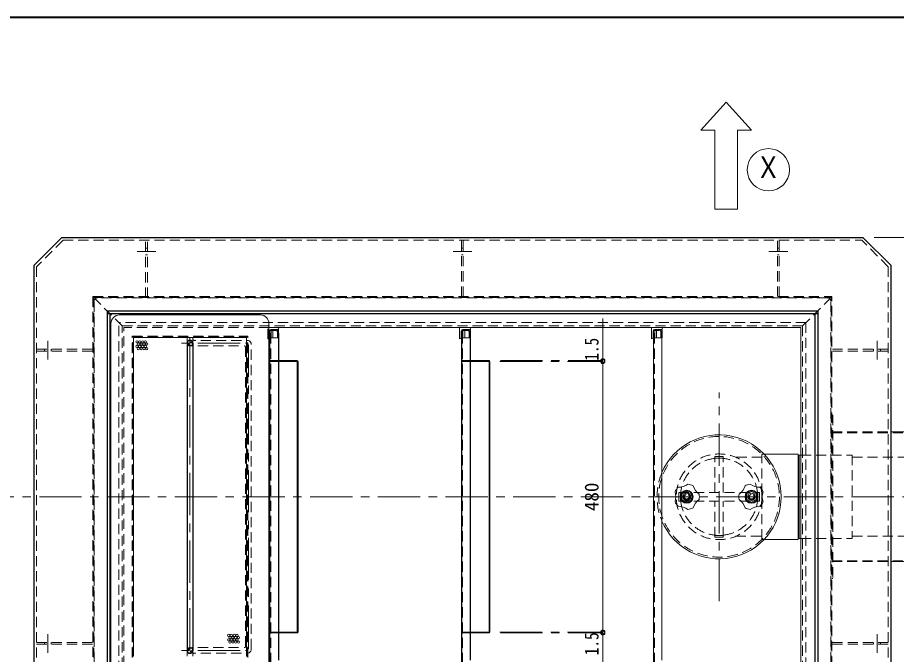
# Model space of a CAD drawing. Units: millimetres at full size, sheet at 1:15; details may follow other scales. Extents: x -3358 to 2717, y -2083 to 2132.
# Drawn here: x -2434 to -877, y 1002 to 2132 of the extents above; entities that cross this region are included whole.
import ezdxf
from ezdxf.enums import TextEntityAlignment as Align

# ---------------------------------------------------------------- set-up
doc = ezdxf.new("R2010")
doc.units = ezdxf.units.MM
doc.header["$LTSCALE"] = 15
doc.header["$PDMODE"] = 32
doc.header["$PDSIZE"] = 7.5
doc.linetypes.add('CHAIN1', pattern=[8, 5, -1, 1, -1])
doc.linetypes.add('DASHED1', pattern=[1.8, 1.2, -0.6])
doc.layers.add('0-0_ﾚｲﾔ1', color=4, linetype='Continuous', lineweight=9)
doc.styles.add('ＭＳ ゴシック', font='')
doc.styles.get('ＭＳ ゴシック').set_extended_font_data('MS Gothic')

msp = doc.modelspace()

# ---------------------------------------------------------------- linework, layer by layer
at = {"layer": '0-0_ﾚｲﾔ1', "color": 1, "lineweight": 40}
msp.add_line((2716.62, 2132.05), (-3358.38, 2132.05), dxfattribs=at)
at = {"layer": '0-0_ﾚｲﾔ1'}
for p, q in [((-1198.38, 1932.05), (-1223.38, 1932.05)), ((-1198.38, 1932.05), (-1198.38, 1792.05)), ((-1133.38, 1932.05), (-1158.38, 1932.05)), ((-1984.88, 1577.05), (-1984.88, 1579.05)), ((-1644.88, 1577.05), (-1644.88, 1579.05)), ((-1304.88, 1577.05), (-1304.88, 1579.05)), ((-1938.63, 1523.55), (-1972.13, 1523.55)), ((-1939.38, 1522.05), (-1972.13, 1522.05)), ((-1938.63, 1521.3), (-1938.63, 1042.8)), ((-1937.13, 1522.05), (-1937.13, 1042.05)), ((-1598.63, 1523.55), (-1632.13, 1523.55)), ((-1599.38, 1522.05), (-1632.13, 1522.05)), ((-1598.63, 1521.3), (-1598.63, 1042.8)), ((-1597.13, 1522.05), (-1597.13, 1042.05)), ((-885.88, 1397.05), (-390.88, 1397.05)), ((-1050.88, 1357.55), (-1110.88, 1357.55)), ((-1050.88, 1357.55), (-1050.88, 1206.55)), ((-1050.88, 1352.15), (-1048.88, 1352.15)), ((-1050.88, 1206.55), (-1110.88, 1206.55)), ((-1050.88, 1211.95), (-1048.88, 1211.95)), ((-1048.88, 1208.05), (-1045.88, 1208.05)), ((-885.88, 1167.05), (-390.88, 1167.05)), ((-1939.38, 1042.05), (-1972.13, 1042.05)), ((-1938.63, 1040.55), (-1972.13, 1040.55)), ((-1599.38, 1042.05), (-1632.13, 1042.05)), ((-1598.63, 1040.55), (-1632.13, 1040.55)), ((-1397.13, 1042.05), (-1397.13, 965.55))]:
    msp.add_line(p, q, dxfattribs=at)
at = {"layer": '0-0_ﾚｲﾔ1', "color": 5, "lineweight": 25}
for p, q in [((-2355.88, 1742.05), (-2405.88, 1692.05)), ((-2355.88, 1742.05), (-935.88, 1742.05)), ((-885.88, 1692.05), (-935.88, 1742.05)), ((-2405.88, 1692.05), (-2405.88, 872.05)), ((-885.88, 872.05), (-885.88, 1692.05)), ((-2275.88, 1612.05), (-1015.88, 1612.05)), ((-2275.88, 1612.05), (-2275.88, 952.05)), ((-2275.88, 1607.05), (-1015.88, 1607.05)), ((-2270.88, 1607.05), (-2270.88, 957.05)), ((-1020.88, 1607.05), (-1020.88, 957.05)), ((-1015.88, 1612.05), (-1015.88, 952.05)), ((-1977.13, 1577.05), (-1987.13, 1577.05)), ((-1637.13, 1577.05), (-1647.13, 1577.05)), ((-1972.13, 1572.05), (-1972.13, 992.05)), ((-1632.13, 1572.05), (-1632.13, 992.05)), ((-2133.88, 1554.55), (-2133.88, 1009.55)), ((-2123.88, 1554.55), (-2123.88, 1009.55))]:
    msp.add_line(p, q, dxfattribs=at)
at = {"layer": '0-0_ﾚｲﾔ1', "linetype": 'DASHED1'}
for p, q in [((-2353.81, 1737.05), (-2400.88, 1689.97)), ((-2353.81, 1737.05), (-937.95, 1737.05)), ((-2207.48, 1635.45), (-2207.48, 1737.05)), ((-2204.28, 1635.45), (-2204.28, 1737.05)), ((-1647.48, 1637.05), (-1647.48, 1737.05)), ((-1644.28, 1637.05), (-1644.28, 1737.05)), ((-1087.48, 1637.05), (-1087.48, 1737.05)), ((-1084.28, 1637.05), (-1084.28, 1737.05)), ((-890.88, 1689.97), (-937.95, 1737.05)), ((-2207.48, 1723.05), (-2204.28, 1723.05)), ((-1647.48, 1723.05), (-1644.28, 1723.05)), ((-1087.48, 1723.05), (-1084.28, 1723.05)), ((-2207.48, 1711.05), (-2204.28, 1711.05)), ((-1647.48, 1711.05), (-1644.28, 1711.05)), ((-1087.48, 1711.05), (-1084.28, 1711.05)), ((-2400.88, 1689.97), (-2400.88, 874.12)), ((-890.88, 1689.97), (-890.88, 874.12)), ((-2300.88, 1637.05), (-990.88, 1637.05)), ((-2300.88, 1637.05), (-2300.88, 927.05)), ((-990.88, 927.05), (-990.88, 1637.05)), ((-2299.28, 1635.45), (-992.48, 1635.45)), ((-2299.28, 1635.45), (-2299.28, 928.65)), ((-2298.88, 935.05), (-2298.88, 1629.05)), ((-2248.88, 1585.05), (-2297.13, 1633.29)), ((-998.88, 1635.05), (-2292.88, 1635.05)), ((-1042.88, 1585.05), (-994.64, 1633.29)), ((-992.88, 935.05), (-992.88, 1629.05)), ((-992.48, 928.65), (-992.48, 1635.45)), ((-1036.88, 1591.05), (-2254.88, 1591.05)), ((-2254.88, 973.05), (-2254.88, 1591.05)), ((-1036.88, 1591.05), (-1036.88, 973.05)), ((-1042.88, 1585.05), (-2248.88, 1585.05)), ((-1988.88, 1582.05), (-2245.88, 1582.05)), ((-2245.88, 982.05), (-2245.88, 1582.05)), ((-1990.88, 1562.05), (-1990.88, 1582.05)), ((-1984.88, 1564.05), (-1984.88, 1577.05)), ((-1981.88, 1564.05), (-1981.88, 1579.05)), ((-1973.88, 1575.85), (-1973.88, 1564.05)), ((-1644.88, 1564.05), (-1644.88, 1577.05)), ((-1641.88, 1564.05), (-1641.88, 1579.05)), ((-1633.88, 1575.85), (-1633.88, 1564.05)), ((-1305.63, 987.05), (-1305.63, 1577.05)), ((-1304.88, 1564.05), (-1304.88, 1577.05)), ((-1301.88, 1564.05), (-1301.88, 1579.05)), ((-1293.88, 1575.85), (-1293.88, 1564.05)), ((-1042.88, 1585.05), (-1042.88, 979.05)), ((-2231.38, 1567.05), (-2026.38, 1567.05)), ((-2231.38, 997.05), (-2231.38, 1567.05)), ((-2230.38, 1566.05), (-2027.38, 1566.05)), ((-2230.38, 998.05), (-2230.38, 1566.05)), ((-2037.65, 1559.55), (-2121.38, 1559.55)), ((-2027.38, 998.05), (-2027.38, 1566.05)), ((-2026.38, 997.05), (-2026.38, 1567.05)), ((-1972.13, 1564.05), (-1984.88, 1564.05)), ((-1632.13, 1564.05), (-1644.88, 1564.05)), ((-1292.13, 1564.05), (-1304.88, 1564.05)), ((-2400.88, 1543.65), (-2300.88, 1543.65)), ((-2386.88, 1540.45), (-2386.88, 1543.65)), ((-2374.88, 1540.45), (-2374.88, 1543.65)), ((-2042.65, 1549.55), (-2123.88, 1549.55)), ((-2030.15, 1017.05), (-2030.15, 1547.05)), ((-2020.15, 1012.05), (-2020.15, 1552.05)), ((-890.88, 1543.65), (-990.88, 1543.65)), ((-916.88, 1540.45), (-916.88, 1543.65)), ((-904.88, 1540.45), (-904.88, 1543.65)), ((-2400.88, 1540.45), (-2300.88, 1540.45)), ((-890.88, 1540.45), (-990.88, 1540.45)), ((-1985.63, 1522.05), (-1972.13, 1522.05)), ((-1984.88, 1523.55), (-1972.13, 1523.55)), ((-1645.63, 1522.05), (-1632.13, 1522.05)), ((-1644.88, 1523.55), (-1632.13, 1523.55)), ((-990.88, 1427.05), (-989.28, 1427.05)), ((-989.28, 1427.05), (-989.28, 1137.05)), ((-990.88, 1397.05), (-885.88, 1397.05)), ((-990.88, 1395.45), (-392.48, 1395.45)), ((-1110.88, 1357.55), (-1114.88, 1357.55)), ((-1045.88, 1356.05), (-954.88, 1356.05)), ((-992.48, 1361.05), (-990.88, 1361.05)), ((-954.88, 1356.05), (-954.88, 1208.05)), ((-1198.38, 1289.55), (-1198.38, 1353.55)), ((-1183.38, 1353.55), (-1198.38, 1353.55)), ((-1183.38, 1350.55), (-1198.38, 1350.55)), ((-1183.38, 1289.55), (-1183.38, 1353.55)), ((-1114.88, 1352.15), (-1161.52, 1352.15)), ((-954.88, 1352.15), (-287.88, 1352.15)), ((-1262.38, 1274.55), (-1262.38, 1289.55)), ((-1262.38, 1289.55), (-1119.38, 1289.55)), ((-1259.38, 1274.55), (-1259.38, 1289.55)), ((-1248.38, 1291.57), (-1256.63, 1286.81)), ((-1256.63, 1286.81), (-1256.63, 1277.28)), ((-1240.13, 1286.81), (-1248.38, 1291.57)), ((-1141.63, 1286.81), (-1133.38, 1291.57)), ((-1133.38, 1291.57), (-1125.13, 1286.81)), ((-1125.13, 1286.81), (-1125.13, 1277.28)), ((-1122.38, 1274.55), (-1122.38, 1289.55)), ((-1119.38, 1274.55), (-1119.38, 1289.55)), ((-1262.38, 1274.55), (-1119.38, 1274.55)), ((-1248.38, 1272.52), (-1256.63, 1277.28)), ((-1198.38, 1210.55), (-1198.38, 1274.55)), ((-1183.38, 1210.55), (-1183.38, 1274.55)), ((-1133.38, 1272.52), (-1125.13, 1277.28)), ((-1183.38, 1213.55), (-1198.38, 1213.55)), ((-1183.38, 1210.55), (-1198.38, 1210.55)), ((-1161.52, 1211.95), (-1114.88, 1211.95)), ((-1045.88, 1208.05), (-954.88, 1208.05)), ((-992.48, 1203.05), (-990.88, 1203.05)), ((-954.88, 1211.95), (-287.88, 1211.95)), ((-990.88, 1168.65), (-392.48, 1168.65)), ((-990.88, 1167.05), (-885.88, 1167.05)), ((-990.88, 1137.05), (-989.28, 1137.05)), ((-1985.63, 1042.05), (-1972.13, 1042.05)), ((-1984.88, 1040.55), (-1972.13, 1040.55)), ((-1645.63, 1042.05), (-1632.13, 1042.05)), ((-1644.88, 1040.55), (-1632.13, 1040.55)), ((-2400.88, 1023.65), (-2300.88, 1023.65)), ((-2400.88, 1020.45), (-2300.88, 1020.45)), ((-2386.88, 1023.65), (-2386.88, 1020.45)), ((-2374.88, 1023.65), (-2374.88, 1020.45)), ((-2042.65, 1014.55), (-2123.88, 1014.55)), ((-890.88, 1023.65), (-990.88, 1023.65)), ((-890.88, 1020.45), (-990.88, 1020.45)), ((-916.88, 1023.65), (-916.88, 1020.45)), ((-904.88, 1023.65), (-904.88, 1020.45)), ((-2037.65, 1004.55), (-2121.38, 1004.55))]:
    msp.add_line(p, q, dxfattribs=at)
at = {"layer": '0-0_ﾚｲﾔ1', "linetype": 'CHAIN1'}
for p, q in [((-915.88, 1742.05), (339.12, 1742.05)), ((-2189.28, 1717.05), (-2222.48, 1717.05)), ((-1629.28, 1717.05), (-1662.48, 1717.05)), ((-1069.28, 1717.05), (-1102.48, 1717.05)), ((-2380.88, 1558.65), (-2380.88, 1525.45)), ((-2128.88, 1564.55), (-2128.88, 999.55)), ((-910.88, 1558.65), (-910.88, 1525.45)), ((-2040.15, 1554.55), (-2143.88, 1554.55)), ((-2025.15, 1014.55), (-2025.15, 1549.55)), ((-1579.38, 1522.05), (-1397.13, 1522.05)), ((-1578.63, 1523.55), (-1397.13, 1523.55)), ((-1190.88, 1097.05), (-1190.88, 1467.05)), ((-2755.88, 1282.05), (109.12, 1282.05)), ((-2380.88, 1005.45), (-2380.88, 1038.65)), ((-1579.38, 1042.05), (-1397.13, 1042.05)), ((-1578.63, 1040.55), (-1397.13, 1040.55)), ((-910.88, 1005.45), (-910.88, 1038.65)), ((-2040.15, 1009.55), (-2143.88, 1009.55))]:
    msp.add_line(p, q, dxfattribs=at)
at = {"layer": '0-0_ﾚｲﾔ1', "color": 7, "lineweight": 18}
for p, q in [((-2268.88, 974.55), (-2268.88, 1589.55)), ((-2003.88, 1604.55), (-2253.88, 1604.55)), ((-1988.88, 974.55), (-1988.88, 1589.55)), ((-1045.88, 1582.05), (-1988.88, 1582.05)), ((-1987.88, 1576.05), (-1987.88, 1565.05)), ((-1984.88, 1579.05), (-1971.76, 1579.05)), ((-1973.88, 1579.05), (-1973.88, 1575.85)), ((-1971.76, 1579.05), (-1971.76, 1564.05)), ((-1650.88, 1562.05), (-1650.88, 1582.05)), ((-1647.88, 1576.05), (-1647.88, 1565.05)), ((-1644.88, 1579.05), (-1631.76, 1579.05)), ((-1633.88, 1579.05), (-1633.88, 1575.85)), ((-1631.76, 1579.05), (-1631.76, 1564.05)), ((-1310.88, 1562.05), (-1310.88, 1582.05)), ((-1307.88, 1576.05), (-1307.88, 1565.05)), ((-1297.13, 1577.05), (-1307.13, 1577.05)), ((-1304.88, 1579.05), (-1291.76, 1579.05)), ((-1293.88, 1579.05), (-1293.88, 1575.85)), ((-1291.76, 1579.05), (-1291.76, 1564.05)), ((-1045.88, 1582.05), (-1045.88, 982.05)), ((-2228.88, 1564.55), (-2028.88, 1564.55)), ((-2228.88, 999.55), (-2228.88, 1564.55)), ((-2133.88, 1554.55), (-2133.88, 1564.55)), ((-2123.88, 1554.55), (-2123.88, 1564.55)), ((-2028.88, 999.55), (-2028.88, 1564.55)), ((-1972.13, 1564.05), (-1971.76, 1564.05)), ((-1632.13, 1564.05), (-1631.76, 1564.05)), ((-1292.13, 992.05), (-1292.13, 1572.05)), ((-1292.13, 1564.05), (-1291.76, 1564.05)), ((-2133.88, 1009.55), (-2133.88, 999.55)), ((-2123.88, 1009.55), (-2123.88, 999.55))]:
    msp.add_line(p, q, dxfattribs=at)
at = {"layer": '0-0_ﾚｲﾔ1', "color": 7, "linetype": 'DASHED1', "lineweight": 18}
for p, q in [((-1985.63, 987.05), (-1985.63, 1577.05)), ((-1645.63, 987.05), (-1645.63, 1577.05))]:
    msp.add_line(p, q, dxfattribs=at)
at = {"layer": '0-0_ﾚｲﾔ1'}
for points in [[(-1133.38, 1932.05), (-1178.38, 1982.05), (-1223.38, 1932.05)], [(-1198.38, 1792.05), (-1158.38, 1792.05), (-1158.38, 1932.05)], [(-1397.13, 1042.05), (-1397.13, 1522.05), (-1397.13, 1598.55)], [(-1048.88, 1208.05), (-1048.88, 1356.05), (-1045.88, 1356.05)]]:
    msp.add_lwpolyline(points, dxfattribs=at)
at = {"layer": '0-0_ﾚｲﾔ1', "linetype": 'DASHED1'}
for points in [[(-1042.88, 979.05), (-2248.88, 979.05), (-2248.88, 1585.05)], [(-1110.88, 1206.55), (-1114.88, 1206.55), (-1114.88, 1357.55)], [(-1240.13, 1286.81), (-1240.13, 1277.28), (-1248.38, 1272.52)], [(-1141.63, 1286.81), (-1141.63, 1277.28), (-1133.38, 1272.52)]]:
    msp.add_lwpolyline(points, dxfattribs=at)
at = {"layer": '0-0_ﾚｲﾔ1', "color": 5, "lineweight": 25}
for points in [[(-1977.13, 987.05), (-1987.13, 987.05), (-1987.13, 1577.05)], [(-1637.13, 987.05), (-1647.13, 987.05), (-1647.13, 1577.05)]]:
    msp.add_lwpolyline(points, dxfattribs=at)
at = {"layer": '0-0_ﾚｲﾔ1', "color": 7, "lineweight": 18}
msp.add_lwpolyline([(-1297.13, 987.05), (-1307.13, 987.05), (-1307.13, 1577.05)], dxfattribs=at)
for centre, radius in [((-1103.38, 1862.05), 37.5), ((-1248.38, 1282.05), 11.5), ((-1133.38, 1282.05), 11.5), ((-1248.38, 1282.05), 10.5), ((-1248.38, 1282.05), 6.5), ((-1133.38, 1282.05), 10.5), ((-1133.38, 1282.05), 6.5)]:
    msp.add_circle(centre, radius, dxfattribs=at)
at = {"layer": '0-0_ﾚｲﾔ1'}
for centre in [(-2222.88, 1556.86), (-2217.88, 1556.86), (-2212.88, 1556.86), (-2207.88, 1556.86), (-2222.88, 1548.86), (-2220.38, 1552.86), (-2220.38, 1544.86), (-2217.88, 1548.86), (-2215.38, 1552.86), (-2215.38, 1544.86), (-2212.88, 1548.86), (-2210.38, 1552.86), (-2210.38, 1544.86), (-2207.88, 1548.86), (-2205.38, 1552.86), (-2205.38, 1544.86), (-2060.36, 1036.34), (-2060.36, 1028.34), (-2057.86, 1032.34), (-2055.36, 1036.34), (-2055.36, 1028.34), (-2052.86, 1032.34), (-2050.36, 1036.34), (-2050.36, 1028.34), (-2047.86, 1032.34), (-2045.36, 1036.34), (-2045.36, 1028.34), (-2042.86, 1032.34), (-2057.86, 1024.34), (-2052.86, 1024.34), (-2047.86, 1024.34), (-2042.86, 1024.34)]:
    msp.add_circle(centre, 2, dxfattribs=at)
at = {"layer": '0-0_ﾚｲﾔ1', "linetype": 'DASHED1'}
for centre, radius in [((-1190.88, 1282.05), 107), ((-1190.88, 1282.05), 76), ((-1190.88, 1282.05), 68.5), ((-1248.38, 1282.05), 5), ((-1248.38, 1282.05), 4), ((-1133.38, 1282.05), 5), ((-1133.38, 1282.05), 4)]:
    msp.add_circle(centre, radius, dxfattribs=at)
for centre, radius, start, end in [((-2292.88, 1629.05), 6, 90, 180), ((-998.88, 1629.05), 6, 0, 90), ((-2123.88, 1559.55), 10, 180, 270), ((-2121.38, 1562.05), 2.5, 180, 270), ((-2027.65, 1552.05), 7.5, 0, 90), ((-1990.88, 1565.05), 3, 270, 311.81032), ((-2032.65, 1547.05), 2.5, 0, 90), ((-1985.63, 1523.55), 1.5, 180, 270), ((-1984.88, 1524.3), 0.75, 180, 270), ((-1645.63, 1523.55), 1.5, 180, 270), ((-1644.88, 1524.3), 0.75, 180, 270), ((-1190.88, 1282.05), 110, 156.99262, 203.00738), ((-1985.63, 1040.55), 1.5, 90, 180), ((-1984.88, 1039.8), 0.75, 90, 180), ((-1645.63, 1040.55), 1.5, 90, 180), ((-1644.88, 1039.8), 0.75, 90, 180), ((-2123.88, 1004.55), 10, 90, 180), ((-2032.65, 1017.05), 2.5, 270, 0), ((-2121.38, 1002.05), 2.5, 90, 180), ((-2027.65, 1012.05), 7.5, 270, 0)]:
    msp.add_arc(centre, radius, start, end, dxfattribs=at)
at = {"layer": '0-0_ﾚｲﾔ1', "color": 7, "lineweight": 18}
for centre, radius, start, end in [((-2253.88, 1589.55), 15, 90, 180), ((-2003.88, 1589.55), 15, 0, 90), ((-1984.88, 1576.05), 3, 90, 180), ((-1973.88, 1582.05), 3, 270, 0), ((-1644.88, 1576.05), 3, 90, 180), ((-1633.88, 1582.05), 3, 270, 0), ((-1304.88, 1576.05), 3, 90, 180), ((-1297.13, 1572.05), 5, 0, 90), ((-1293.88, 1582.05), 3, 270, 0), ((-1990.88, 1565.05), 3, 311.81032, 0), ((-1650.88, 1565.05), 3, 270, 0), ((-1310.88, 1565.05), 3, 270, 0), ((-1190.88, 1282.05), 110, 203.00738, 156.99262), ((-1248.38, 1282.05), 22.5, 131.57818, 156.42182), ((-1262.87, 1326.62), 27.75, 269.07536, 306.92464), ((-1248.38, 1282.05), 22.5, 59.57818, 84.42182), ((-1210.46, 1309.6), 27.75, 197.07536, 234.92464), ((-1171.3, 1309.6), 27.75, 305.07536, 342.92464), ((-1133.38, 1282.05), 22.5, 95.57818, 120.42182), ((-1118.9, 1326.62), 27.75, 233.07536, 270.92464), ((-1133.38, 1282.05), 22.5, 23.57818, 48.42182), ((-1295.25, 1282.05), 27.75, 341.07536, 18.92464), ((-1248.38, 1282.05), 22.5, 347.57818, 12.42182), ((-1133.38, 1282.05), 22.5, 167.57818, 192.42182), ((-1086.51, 1282.05), 27.75, 161.07536, 198.92464), ((-1248.38, 1282.05), 22.5, 203.57818, 228.42182), ((-1262.87, 1237.47), 27.75, 53.07536, 90.92464), ((-1248.38, 1282.05), 22.5, 275.57818, 300.42182), ((-1210.46, 1254.5), 27.75, 125.07536, 162.92464), ((-1171.3, 1254.5), 27.75, 17.07536, 54.92464), ((-1133.38, 1282.05), 22.5, 239.57818, 264.42182), ((-1118.9, 1237.47), 27.75, 89.07536, 126.92464), ((-1133.38, 1282.05), 22.5, 311.57818, 336.42182)]:
    msp.add_arc(centre, radius, start, end, dxfattribs=at)
at = {"layer": '0-0_ﾚｲﾔ1', "color": 5, "lineweight": 25}
for centre, start, end in [((-1977.13, 1572.05), 0, 90), ((-1637.13, 1572.05), 0, 90), ((-2128.88, 1554.55), 0, 180), ((-2128.88, 1009.55), 180, 0)]:
    msp.add_arc(centre, 5, start, end, dxfattribs=at)
at = {"layer": '0-0_ﾚｲﾔ1', "linetype": 'CHAIN1'}
for centre, start, end in [((-2123.88, 1559.55), 180, 270), ((-2030.15, 1549.55), 0, 90), ((-2030.15, 1014.55), 270, 0), ((-2123.88, 1004.55), 90, 180)]:
    msp.add_arc(centre, 5, start, end, dxfattribs=at)
at = {"layer": '0-0_ﾚｲﾔ1', "color": 7, "linetype": 'DASHED1', "lineweight": 18}
for centre, start, end in [((-2128.88, 1554.55), 180, 0), ((-2128.88, 1009.55), 0, 180)]:
    msp.add_arc(centre, 5, start, end, dxfattribs=at)
at = {"layer": '0-0_ﾚｲﾔ1'}
for centre, radius, start, end in [((-1939.38, 1521.3), 0.75, 0, 90), ((-1938.63, 1522.05), 1.5, 0, 90), ((-1599.38, 1521.3), 0.75, 0, 90), ((-1598.63, 1522.05), 1.5, 0, 90), ((-1939.38, 1042.8), 0.75, 270, 0), ((-1938.63, 1042.05), 1.5, 270, 0), ((-1599.38, 1042.8), 0.75, 270, 0), ((-1598.63, 1042.05), 1.5, 270, 0)]:
    msp.add_arc(centre, radius, start, end, dxfattribs=at)
at = {"layer": '0-0_ﾚｲﾔ1', "color": 1}
for p in [(-1397.13, 1523.55), (-1397.13, 1522.05), (-1397.13, 1042.05), (-1397.13, 1040.55)]:
    msp.add_point(p, dxfattribs=at)

# ---------------------------------------------------------------- texts
at = {"layer": '0-0_ﾚｲﾔ1', "color": 7, "style": 'ＭＳ ゴシック', "width": 0.85}
msp.add_text('Ｘ', height=38.49, dxfattribs=at).set_placement((-1125.88, 1835.8), align=Align.BOTTOM_LEFT)
at = {"layer": '0-0_ﾚｲﾔ1', "color": 7, "style": 'ＭＳ ゴシック', "width": 0.8}
for p in [(-1397.13, 1523.55), (-1397.13, 1001.17)]:
    msp.add_text('1.5', height=24.74, rotation=90, dxfattribs=at).set_placement(p, align=Align.BOTTOM_LEFT)
at = {"layer": '0-0_ﾚｲﾔ1', "color": 7, "style": 'ＭＳ ゴシック'}
msp.add_text('480', height=24.74, rotation=90, dxfattribs=at).set_placement((-1397.13, 1256.73), align=Align.BOTTOM_LEFT)

doc.saveas('drawing.dxf')
